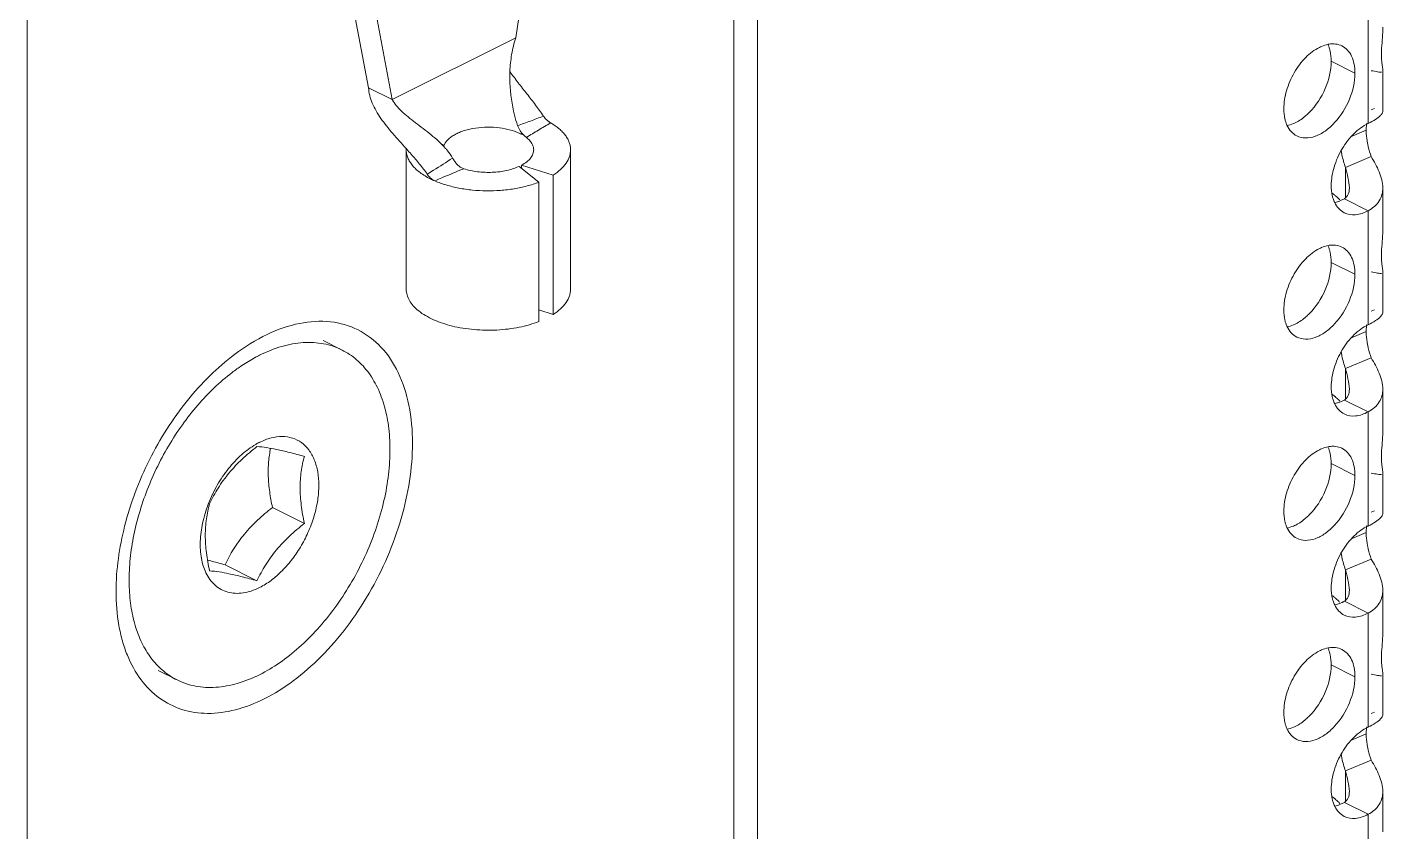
# Model space of a CAD drawing. Header units: millimetres. Extents: x 0 to 2524, y 0 to 1785.
# Drawn here: x 1681.18 to 1713.52, y 777.6 to 796.8 of the extents above; entities that cross this region are included whole.
import ezdxf

# ---------------------------------------------------------------- set-up
doc = ezdxf.new("R2010")
doc.units = ezdxf.units.MM
doc.header["$LTSCALE"] = 0.1
doc.layers.get('0').update_dxf_attribs({"lineweight": 13})

msp = doc.modelspace()

# ---------------------------------------------------------------- linework, layer by layer
for p, q in [((1698.041, 805.537), (1698.041, 675.741)), ((1698.606, 805.254), (1698.606, 675.458)), ((1681.183, 660.272), (1681.183, 800.359)), ((1688.587, 799.259), (1689.328, 795.356)), ((1689.152, 798.976), (1689.894, 795.073)), ((1713.169, 797.221), (1713.169, 794.498)), ((1692.837, 796.545), (1692.915, 797.032)), ((1689.894, 795.073), (1692.837, 796.545)), ((1712.855, 795.703), (1712.289, 795.986)), ((1713.521, 794.804), (1713.521, 795.768)), ((1689.328, 795.356), (1689.894, 795.073)), ((1713.322, 794.857), (1713.244, 794.825)), ((1712.786, 794.199), (1713.124, 794.34)), ((1690.225, 793.902), (1690.226, 793.875)), ((1690.225, 793.902), (1690.239, 793.887)), ((1690.226, 793.875), (1690.226, 790.549)), ((1694.146, 793.875), (1694.146, 790.549)), ((1712.628, 793.455), (1713.244, 793.71)), ((1693.392, 793.102), (1692.921, 793.479)), ((1692.977, 793.507), (1693.731, 793.272)), ((1692.977, 793.507), (1692.977, 793.434)), ((1693.731, 793.272), (1693.731, 789.946)), ((1712.628, 793.455), (1712.628, 792.734)), ((1693.392, 793.102), (1693.392, 789.777)), ((1713.521, 792.001), (1713.521, 792.964)), ((1712.604, 792.704), (1713.169, 792.421)), ((1713.169, 792.421), (1713.169, 789.698)), ((1712.855, 790.903), (1712.289, 791.186)), ((1713.521, 790.004), (1713.521, 790.968)), ((1693.392, 790.052), (1693.731, 789.946)), ((1713.322, 790.057), (1713.244, 790.025)), ((1712.786, 789.399), (1713.124, 789.54)), ((1688.695, 789.097), (1688.242, 789.324)), ((1712.628, 788.655), (1713.244, 788.91)), ((1712.628, 788.655), (1712.628, 787.934)), ((1713.521, 787.201), (1713.521, 788.164)), ((1712.604, 787.904), (1713.169, 787.621)), ((1713.169, 787.621), (1713.169, 784.898)), ((1712.855, 786.103), (1712.289, 786.386)), ((1713.521, 785.204), (1713.521, 786.168)), ((1687.796, 784.959), (1687.035, 785.339)), ((1713.322, 785.257), (1713.244, 785.225)), ((1712.786, 784.599), (1713.124, 784.74)), ((1686.665, 783.593), (1685.904, 783.974)), ((1712.628, 783.855), (1713.244, 784.11)), ((1712.628, 783.855), (1712.628, 783.134)), ((1713.521, 782.401), (1713.521, 783.364)), ((1712.604, 783.104), (1713.169, 782.821)), ((1713.169, 782.821), (1713.169, 780.098)), ((1684.759, 781.226), (1684.307, 781.453)), ((1712.855, 781.303), (1712.289, 781.586)), ((1713.521, 780.404), (1713.521, 781.368)), ((1713.322, 780.457), (1713.244, 780.425)), ((1712.786, 779.799), (1713.124, 779.94)), ((1712.628, 779.055), (1713.244, 779.31)), ((1712.628, 779.055), (1712.628, 778.334)), ((1713.521, 777.601), (1713.521, 778.564)), ((1712.604, 778.304), (1713.169, 778.021)), ((1713.169, 778.021), (1713.169, 775.298))]:
    msp.add_line(p, q)
msp.add_lwpolyline([(1691.163, 793.908), (1691.126, 793.953), (1691.1, 793.993), (1691.092, 794.006)])
for centre, radius, start, end in [((1711.545, 796.074), 0.734, 18.2197, 24.1204), ((1696.17, 795.609), 3.474, 177.8437, 182.2612), ((1711.902, 794.765), 0.734, 198.2197, 204.1204), ((1691.415, 793.865), 0.311, 158.3083, 162.394), ((1691.425, 793.861), 0.322, 157.5273, 158.3261), ((1675.477, 780.642), 19.833, 41.4463, 41.899), ((1691.699, 793.734), 0.328, 246.1947, 251.9957), ((1691.03, 793.417), 0.31, 241.4386, 246.6983), ((1711.673, 791.935), 1.106, 50.367, 54.3428), ((1712.169, 793.492), 0.899, 290.9566, 296.3225), ((1712.134, 793.564), 0.98, 296.2789, 298.6255), ((1711.545, 791.274), 0.734, 18.2197, 24.1204), ((1711.902, 789.965), 0.734, 198.2197, 204.1204), ((1688.788, 785.009), 4.47, 123.7583, 127.4033), ((1711.673, 787.135), 1.106, 50.367, 54.3428), ((1712.169, 788.692), 0.899, 290.9566, 296.3225), ((1712.134, 788.764), 0.98, 296.2789, 298.6255), ((1687.489, 785.373), 1.702, 116.6099, 120.0733), ((1711.545, 786.474), 0.734, 18.2197, 24.1204), ((1688.476, 784.281), 3.183, 158.6971, 159.1186), ((1711.902, 785.165), 0.734, 198.2197, 204.1204), ((1711.673, 782.335), 1.106, 50.367, 54.3428), ((1712.169, 783.892), 0.899, 290.9566, 296.3225), ((1712.134, 783.964), 0.98, 296.2789, 298.6255), ((1711.545, 781.674), 0.734, 18.2197, 24.1204), ((1711.902, 780.365), 0.734, 198.2197, 204.1204), ((1711.673, 777.535), 1.106, 50.367, 54.3428), ((1712.169, 779.092), 0.899, 290.9566, 296.3225), ((1712.134, 779.164), 0.98, 296.2789, 298.6255)]:
    msp.add_arc(centre, radius, start, end)
for points, knots in [([(1692.698, 795.74), (1692.704, 795.877), (1692.731, 796.149), (1692.795, 796.416), (1692.837, 796.545)], [0, 0, 0, 0, 0.502553, 1, 1, 1, 1]), ([(1713.486, 796.14), (1713.486, 796.192), (1713.495, 796.413), (1713.521, 796.633), (1713.521, 796.801)], [0, 0, 0, 0, 0.237193, 1, 1, 1, 1]), ([(1711.158, 794.854), (1711.158, 794.999), (1711.208, 795.3), (1711.389, 795.719), (1711.655, 796.077), (1711.886, 796.257), (1712.006, 796.318)], [0, 0, 0, 0, 0.246793, 0.511785, 0.770324, 1, 1, 1, 1]), ([(1712.006, 796.318), (1712.024, 796.326), (1712.09, 796.357), (1712.161, 796.38), (1712.214, 796.39)], [0, 0, 0, 0, 0.262139, 1, 1, 1, 1]), ([(1712.242, 796.304), (1712.25, 796.28), (1712.279, 796.176), (1712.289, 796.068), (1712.289, 795.986)], [0, 0, 0, 0, 0.236044, 1, 1, 1, 1]), ([(1712.331, 796.401), (1712.35, 796.401), (1712.423, 796.396), (1712.495, 796.376), (1712.543, 796.352)], [0, 0, 0, 0, 0.258002, 1, 1, 1, 1]), ([(1712.543, 796.352), (1712.592, 796.327), (1712.685, 796.257), (1712.784, 796.105), (1712.843, 795.914), (1712.855, 795.776), (1712.855, 795.703)], [0, 0, 0, 0, 0.217068, 0.45034, 0.710765, 1, 1, 1, 1]), ([(1712.289, 795.986), (1712.289, 795.764), (1712.178, 795.313), (1711.927, 794.926), (1711.765, 794.764)], [0, 0, 0, 0, 0.491316, 1, 1, 1, 1]), ([(1713.497, 795.941), (1713.495, 795.956), (1713.488, 796.022), (1713.486, 796.088), (1713.486, 796.14)], [0, 0, 0, 0, 0.219661, 1, 1, 1, 1]), ([(1713.521, 795.768), (1713.521, 795.79), (1713.51, 795.848), (1713.501, 795.905), (1713.497, 795.941)], [0, 0, 0, 0, 0.382509, 1, 1, 1, 1]), ([(1692.699, 795.739), (1692.763, 795.649), (1692.897, 795.47), (1693.104, 795.208), (1693.31, 794.946), (1693.439, 794.768), (1693.5, 794.678)], [0, 0, 0, 0, 0.249828, 0.503614, 0.755565, 1, 1, 1, 1]), ([(1712.855, 795.703), (1712.855, 795.491), (1712.752, 795.059), (1712.466, 794.596), (1712.159, 794.318), (1711.92, 794.188), (1711.682, 794.14), (1711.532, 794.174), (1711.47, 794.205)], [0, 0, 0, 0, 0.274468, 0.560721, 0.691896, 0.808258, 0.909282, 1, 1, 1, 1]), ([(1713.244, 795.761), (1713.294, 795.752), (1713.362, 795.738), (1713.443, 795.725), (1713.474, 795.723), (1713.486, 795.724)], [0, 0, 0, 0, 0.627779, 0.846242, 1, 1, 1, 1]), ([(1689.328, 795.356), (1689.331, 795.293), (1689.349, 795.166), (1689.413, 794.981), (1689.505, 794.798), (1689.622, 794.618), (1689.757, 794.438), (1689.958, 794.198), (1690.118, 794.021), (1690.225, 793.902)], [0, 0, 0, 0, 0.108059, 0.219559, 0.336695, 0.46013, 0.589459, 0.723589, 1, 1, 1, 1]), ([(1692.881, 794.451), (1692.855, 794.534), (1692.76, 794.867), (1692.709, 795.212), (1692.699, 795.472)], [0, 0, 0, 0, 0.249318, 1, 1, 1, 1]), ([(1689.894, 795.073), (1689.918, 795.023), (1689.985, 794.923), (1690.115, 794.787), (1690.272, 794.653), (1690.447, 794.518), (1690.632, 794.379), (1690.819, 794.234), (1691, 794.079), (1691.111, 793.967), (1691.163, 793.908)], [0, 0, 0, 0, 0.097372, 0.205836, 0.325296, 0.453743, 0.588337, 0.726021, 0.863966, 1, 1, 1, 1]), ([(1692.881, 794.451), (1692.984, 794.485), (1693.191, 794.559), (1693.396, 794.637), (1693.5, 794.678)], [0, 0, 0, 0, 0.493078, 1, 1, 1, 1]), ([(1693.5, 794.678), (1693.517, 794.653), (1693.554, 794.607), (1693.597, 794.567), (1693.619, 794.55)], [0, 0, 0, 0, 0.51782, 1, 1, 1, 1]), ([(1693.619, 794.55), (1693.623, 794.547), (1693.64, 794.534), (1693.658, 794.522), (1693.671, 794.514)], [0, 0, 0, 0, 0.261242, 1, 1, 1, 1]), ([(1711.205, 794.536), (1711.197, 794.56), (1711.168, 794.664), (1711.158, 794.772), (1711.158, 794.854)], [0, 0, 0, 0, 0.236044, 1, 1, 1, 1]), ([(1711.765, 794.764), (1711.74, 794.738), (1711.642, 794.646), (1711.53, 794.566), (1711.441, 794.522)], [0, 0, 0, 0, 0.26501, 1, 1, 1, 1]), ([(1713.169, 794.498), (1713.231, 794.528), (1713.336, 794.585), (1713.431, 794.658), (1713.465, 794.696)], [0, 0, 0, 0, 0.574483, 1, 1, 1, 1]), ([(1713.465, 794.696), (1713.474, 794.705), (1713.5, 794.736), (1713.521, 794.776), (1713.521, 794.804)], [0, 0, 0, 0, 0.31711, 1, 1, 1, 1]), ([(1691.128, 793.984), (1691.138, 794.009), (1691.166, 794.058), (1691.225, 794.125), (1691.3, 794.187), (1691.392, 794.243), (1691.497, 794.293), (1691.658, 794.35), (1691.881, 794.399), (1692.163, 794.421), (1692.446, 794.405), (1692.673, 794.361), (1692.838, 794.307), (1692.914, 794.274), (1692.949, 794.257)], [0, 0, 0, 0, 0.040396, 0.084791, 0.133889, 0.187875, 0.246648, 0.309792, 0.446395, 0.591334, 0.736904, 0.875334, 0.939751, 1, 1, 1, 1]), ([(1693.027, 794.226), (1692.996, 794.257), (1692.938, 794.326), (1692.896, 794.407), (1692.881, 794.451)], [0, 0, 0, 0, 0.482169, 1, 1, 1, 1]), ([(1692.949, 794.257), (1692.956, 794.254), (1692.982, 794.244), (1693.008, 794.234), (1693.027, 794.226)], [0, 0, 0, 0, 0.26027, 1, 1, 1, 1]), ([(1693.092, 794.169), (1693.086, 794.173), (1693.064, 794.191), (1693.042, 794.211), (1693.027, 794.226)], [0, 0, 0, 0, 0.229323, 1, 1, 1, 1]), ([(1693.092, 794.169), (1693.186, 794.228), (1693.378, 794.345), (1693.573, 794.458), (1693.671, 794.514)], [0, 0, 0, 0, 0.496398, 1, 1, 1, 1]), ([(1693.671, 794.514), (1693.742, 794.473), (1693.842, 794.405), (1693.955, 794.299), (1694.024, 794.219), (1694.078, 794.136), (1694.117, 794.05), (1694.141, 793.963), (1694.146, 793.904), (1694.146, 793.875)], [0, 0, 0, 0, 0.296777, 0.431525, 0.557611, 0.675942, 0.787849, 0.895136, 1, 1, 1, 1]), ([(1711.47, 794.205), (1711.419, 794.231), (1711.322, 794.306), (1711.258, 794.409), (1711.232, 794.465)], [0, 0, 0, 0, 0.48052, 1, 1, 1, 1]), ([(1711.441, 794.522), (1711.423, 794.513), (1711.357, 794.483), (1711.286, 794.46), (1711.233, 794.45)], [0, 0, 0, 0, 0.262139, 1, 1, 1, 1]), ([(1712.289, 793.02), (1712.289, 793.168), (1712.342, 793.477), (1712.531, 793.904), (1712.807, 794.264), (1713.045, 794.442), (1713.169, 794.498)], [0, 0, 0, 0, 0.248099, 0.514242, 0.772559, 1, 1, 1, 1]), ([(1713.135, 794.508), (1713.133, 794.494), (1713.126, 794.438), (1713.124, 794.382), (1713.124, 794.34)], [0, 0, 0, 0, 0.242513, 1, 1, 1, 1]), ([(1713.124, 794.34), (1713.124, 794.315), (1713.127, 794.21), (1713.14, 794.106), (1713.155, 794.028)], [0, 0, 0, 0, 0.239961, 1, 1, 1, 1]), ([(1691.163, 793.908), (1691.179, 793.889), (1691.241, 793.816), (1691.296, 793.738), (1691.333, 793.677)], [0, 0, 0, 0, 0.252546, 1, 1, 1, 1]), ([(1693.266, 793.875), (1693.266, 793.901), (1693.258, 793.955), (1693.223, 794.032), (1693.166, 794.105), (1693.118, 794.148), (1693.092, 794.169)], [0, 0, 0, 0, 0.221502, 0.45593, 0.713484, 1, 1, 1, 1]), ([(1713.155, 794.028), (1713.16, 794.001), (1713.183, 793.894), (1713.215, 793.788), (1713.244, 793.71)], [0, 0, 0, 0, 0.246091, 1, 1, 1, 1]), ([(1690.226, 793.875), (1690.226, 793.843), (1690.232, 793.777), (1690.261, 793.681), (1690.309, 793.587), (1690.375, 793.496), (1690.458, 793.409), (1690.595, 793.295), (1690.715, 793.224), (1690.8, 793.182)], [0, 0, 0, 0, 0.102106, 0.2071, 0.317471, 0.435223, 0.561843, 0.698102, 1, 1, 1, 1]), ([(1690.343, 793.77), (1690.412, 793.692), (1690.545, 793.537), (1690.67, 793.375), (1690.727, 793.292)], [0, 0, 0, 0, 0.508871, 1, 1, 1, 1]), ([(1690.727, 793.292), (1690.777, 793.323), (1690.981, 793.448), (1691.183, 793.577), (1691.333, 793.677)], [0, 0, 0, 0, 0.245894, 1, 1, 1, 1]), ([(1691.333, 793.677), (1691.348, 793.651), (1691.379, 793.601), (1691.432, 793.532), (1691.484, 793.482), (1691.53, 793.452), (1691.554, 793.439), (1691.567, 793.434)], [0, 0, 0, 0, 0.259941, 0.516357, 0.76304, 0.882608, 1, 1, 1, 1]), ([(1692.977, 793.507), (1693.02, 793.53), (1693.098, 793.58), (1693.192, 793.67), (1693.243, 793.754), (1693.263, 793.824), (1693.266, 793.858), (1693.266, 793.875)], [0, 0, 0, 0, 0.299776, 0.561458, 0.790206, 0.896426, 1, 1, 1, 1]), ([(1694.146, 793.875), (1694.146, 793.848), (1694.141, 793.793), (1694.113, 793.682), (1694.042, 793.545), (1693.907, 793.397), (1693.794, 793.312), (1693.731, 793.272)], [0, 0, 0, 0, 0.106793, 0.215738, 0.447105, 0.706556, 1, 1, 1, 1]), ([(1712.526, 793.853), (1712.531, 793.82), (1712.555, 793.685), (1712.593, 793.552), (1712.628, 793.455)], [0, 0, 0, 0, 0.244005, 1, 1, 1, 1]), ([(1713.244, 793.71), (1713.311, 793.592), (1713.443, 793.361), (1713.521, 793.095), (1713.521, 792.964)], [0, 0, 0, 0, 0.50981, 1, 1, 1, 1]), ([(1690.882, 793.144), (1690.851, 793.161), (1690.794, 793.205), (1690.748, 793.261), (1690.727, 793.292)], [0, 0, 0, 0, 0.479996, 1, 1, 1, 1]), ([(1690.907, 793.132), (1690.964, 793.157), (1691.193, 793.256), (1691.423, 793.352), (1691.597, 793.422)], [0, 0, 0, 0, 0.247926, 1, 1, 1, 1]), ([(1691.597, 793.422), (1691.649, 793.405), (1691.757, 793.376), (1691.925, 793.348), (1692.101, 793.334), (1692.278, 793.334), (1692.453, 793.349), (1692.621, 793.378), (1692.777, 793.42), (1692.875, 793.458), (1692.921, 793.479)], [0, 0, 0, 0, 0.120548, 0.247501, 0.378377, 0.510559, 0.641333, 0.768055, 0.888315, 1, 1, 1, 1]), ([(1712.628, 793.455), (1712.648, 793.373), (1712.691, 793.213), (1712.721, 793.047), (1712.721, 792.964)], [0, 0, 0, 0, 0.502064, 1, 1, 1, 1]), ([(1690.8, 793.182), (1690.806, 793.178), (1690.82, 793.172), (1690.84, 793.163), (1690.861, 793.153), (1690.874, 793.146), (1690.882, 793.144)], [0, 0, 0, 0, 0.24843, 0.494637, 0.749179, 1, 1, 1, 1]), ([(1693.392, 793.102), (1693.3, 793.066), (1693.105, 793.004), (1692.797, 792.939), (1692.472, 792.9), (1692.139, 792.89), (1691.807, 792.908), (1691.486, 792.954), (1691.185, 793.027), (1690.996, 793.094), (1690.907, 793.132)], [0, 0, 0, 0, 0.1167, 0.241138, 0.370848, 0.503051, 0.634846, 0.763351, 0.885853, 1, 1, 1, 1]), ([(1712.333, 792.712), (1712.326, 792.735), (1712.299, 792.836), (1712.289, 792.94), (1712.289, 793.02)], [0, 0, 0, 0, 0.236269, 1, 1, 1, 1]), ([(1712.721, 792.964), (1712.721, 792.913), (1712.71, 792.812), (1712.644, 792.728), (1712.604, 792.704)], [0, 0, 0, 0, 0.524271, 1, 1, 1, 1]), ([(1713.521, 792.964), (1713.521, 792.911), (1713.507, 792.803), (1713.416, 792.593), (1713.274, 792.476), (1713.169, 792.421)], [0, 0, 0, 0, 0.237388, 0.476044, 1, 1, 1, 1]), ([(1712.601, 792.371), (1712.552, 792.395), (1712.459, 792.466), (1712.396, 792.563), (1712.371, 792.617)], [0, 0, 0, 0, 0.482086, 1, 1, 1, 1]), ([(1712.495, 792.678), (1712.486, 792.688), (1712.449, 792.726), (1712.409, 792.762), (1712.379, 792.787)], [0, 0, 0, 0, 0.256816, 1, 1, 1, 1]), ([(1713.169, 792.421), (1713.077, 792.371), (1712.887, 792.3), (1712.682, 792.33), (1712.601, 792.371)], [0, 0, 0, 0, 0.53926, 1, 1, 1, 1]), ([(1713.486, 791.34), (1713.486, 791.392), (1713.495, 791.613), (1713.521, 791.833), (1713.521, 792.001)], [0, 0, 0, 0, 0.237193, 1, 1, 1, 1]), ([(1711.158, 790.054), (1711.158, 790.199), (1711.208, 790.5), (1711.389, 790.919), (1711.655, 791.277), (1711.886, 791.457), (1712.006, 791.518)], [0, 0, 0, 0, 0.246793, 0.511785, 0.770324, 1, 1, 1, 1]), ([(1712.006, 791.518), (1712.024, 791.526), (1712.09, 791.557), (1712.161, 791.58), (1712.214, 791.59)], [0, 0, 0, 0, 0.262139, 1, 1, 1, 1]), ([(1712.242, 791.504), (1712.25, 791.48), (1712.279, 791.376), (1712.289, 791.268), (1712.289, 791.186)], [0, 0, 0, 0, 0.236044, 1, 1, 1, 1]), ([(1712.331, 791.601), (1712.35, 791.601), (1712.423, 791.596), (1712.495, 791.576), (1712.543, 791.552)], [0, 0, 0, 0, 0.258002, 1, 1, 1, 1]), ([(1712.543, 791.552), (1712.592, 791.527), (1712.685, 791.457), (1712.784, 791.305), (1712.843, 791.114), (1712.855, 790.976), (1712.855, 790.903)], [0, 0, 0, 0, 0.217068, 0.45034, 0.710765, 1, 1, 1, 1]), ([(1713.497, 791.141), (1713.495, 791.156), (1713.488, 791.222), (1713.486, 791.288), (1713.486, 791.34)], [0, 0, 0, 0, 0.219661, 1, 1, 1, 1]), ([(1712.289, 791.186), (1712.289, 790.964), (1712.178, 790.513), (1711.927, 790.126), (1711.765, 789.964)], [0, 0, 0, 0, 0.491316, 1, 1, 1, 1]), ([(1713.521, 790.968), (1713.521, 790.99), (1713.51, 791.048), (1713.501, 791.105), (1713.497, 791.141)], [0, 0, 0, 0, 0.382509, 1, 1, 1, 1]), ([(1712.855, 790.903), (1712.855, 790.691), (1712.752, 790.259), (1712.466, 789.796), (1712.159, 789.518), (1711.92, 789.388), (1711.682, 789.34), (1711.532, 789.374), (1711.47, 789.405)], [0, 0, 0, 0, 0.274468, 0.560721, 0.691896, 0.808258, 0.909282, 1, 1, 1, 1]), ([(1713.244, 790.961), (1713.294, 790.952), (1713.362, 790.938), (1713.443, 790.925), (1713.474, 790.923), (1713.486, 790.924)], [0, 0, 0, 0, 0.627779, 0.846242, 1, 1, 1, 1]), ([(1693.392, 789.777), (1693.317, 789.748), (1693.161, 789.696), (1692.916, 789.636), (1692.657, 789.595), (1692.299, 789.563), (1691.936, 789.57), (1691.582, 789.614), (1691.329, 789.664), (1691.093, 789.732), (1690.878, 789.815), (1690.687, 789.913), (1690.526, 790.022), (1690.395, 790.143), (1690.299, 790.272), (1690.239, 790.409), (1690.226, 790.503), (1690.226, 790.549)], [0, 0, 0, 0, 0.066423, 0.136672, 0.209815, 0.284865, 0.43624, 0.510458, 0.582254, 0.650669, 0.71488, 0.774251, 0.828407, 0.877321, 0.921432, 0.96177, 1, 1, 1, 1]), ([(1694.146, 790.549), (1694.146, 790.522), (1694.141, 790.467), (1694.113, 790.357), (1694.042, 790.22), (1693.907, 790.071), (1693.794, 789.986), (1693.731, 789.946)], [0, 0, 0, 0, 0.106793, 0.215741, 0.447099, 0.70657, 1, 1, 1, 1]), ([(1711.205, 789.736), (1711.197, 789.76), (1711.168, 789.864), (1711.158, 789.972), (1711.158, 790.054)], [0, 0, 0, 0, 0.236044, 1, 1, 1, 1]), ([(1690.376, 786.873), (1690.376, 787.177), (1690.326, 787.756), (1690.079, 788.548), (1689.665, 789.182), (1689.096, 789.616), (1688.407, 789.812), (1687.651, 789.762), (1686.869, 789.485), (1686.376, 789.177), (1686.133, 788.994)], [0, 0, 0, 0, 0.144821, 0.274812, 0.391414, 0.499998, 0.608577, 0.72521, 0.855132, 1, 1, 1, 1]), ([(1711.441, 789.722), (1711.423, 789.713), (1711.357, 789.683), (1711.286, 789.66), (1711.233, 789.65)], [0, 0, 0, 0, 0.262139, 1, 1, 1, 1]), ([(1711.765, 789.964), (1711.74, 789.938), (1711.642, 789.846), (1711.53, 789.766), (1711.441, 789.722)], [0, 0, 0, 0, 0.26501, 1, 1, 1, 1]), ([(1712.289, 788.22), (1712.289, 788.368), (1712.342, 788.677), (1712.531, 789.104), (1712.807, 789.464), (1713.045, 789.642), (1713.169, 789.698)], [0, 0, 0, 0, 0.248099, 0.514242, 0.772559, 1, 1, 1, 1]), ([(1713.135, 789.708), (1713.133, 789.694), (1713.126, 789.638), (1713.124, 789.582), (1713.124, 789.54)], [0, 0, 0, 0, 0.242513, 1, 1, 1, 1]), ([(1713.169, 789.698), (1713.231, 789.728), (1713.336, 789.785), (1713.431, 789.858), (1713.465, 789.896)], [0, 0, 0, 0, 0.574483, 1, 1, 1, 1]), ([(1713.465, 789.896), (1713.474, 789.905), (1713.5, 789.936), (1713.521, 789.976), (1713.521, 790.004)], [0, 0, 0, 0, 0.31711, 1, 1, 1, 1]), ([(1711.47, 789.405), (1711.419, 789.431), (1711.322, 789.506), (1711.258, 789.609), (1711.232, 789.665)], [0, 0, 0, 0, 0.48052, 1, 1, 1, 1]), ([(1713.124, 789.54), (1713.124, 789.515), (1713.127, 789.41), (1713.14, 789.306), (1713.155, 789.228)], [0, 0, 0, 0, 0.239961, 1, 1, 1, 1]), ([(1686.727, 788.972), (1686.897, 789.057), (1687.237, 789.195), (1687.757, 789.293), (1688.175, 789.271), (1688.482, 789.191), (1688.626, 789.132), (1688.695, 789.097)], [0, 0, 0, 0, 0.279066, 0.535041, 0.772469, 0.886915, 1, 1, 1, 1]), ([(1688.695, 789.097), (1688.819, 789.035), (1689.056, 788.876), (1689.35, 788.551), (1689.58, 788.146), (1689.741, 787.674), (1689.831, 787.145), (1689.848, 786.57), (1689.793, 785.963), (1689.666, 785.338), (1689.472, 784.71), (1689.214, 784.091), (1688.898, 783.498), (1688.532, 782.943), (1688.124, 782.439), (1687.683, 781.999), (1687.22, 781.631), (1686.892, 781.434), (1686.727, 781.351)], [0, 0, 0, 0, 0.04489, 0.091461, 0.14108, 0.194626, 0.252474, 0.314561, 0.380476, 0.449545, 0.520906, 0.593569, 0.666478, 0.738564, 0.808803, 0.876258, 0.94018, 1, 1, 1, 1]), ([(1712.526, 789.053), (1712.531, 789.02), (1712.555, 788.885), (1712.593, 788.752), (1712.628, 788.655)], [0, 0, 0, 0, 0.244005, 1, 1, 1, 1]), ([(1713.155, 789.228), (1713.16, 789.201), (1713.183, 789.094), (1713.215, 788.988), (1713.244, 788.91)], [0, 0, 0, 0, 0.246091, 1, 1, 1, 1]), ([(1686.133, 788.994), (1685.714, 788.68), (1684.939, 787.902), (1684.05, 786.5), (1683.462, 784.949), (1683.305, 783.861), (1683.305, 783.338)], [0, 0, 0, 0, 0.240928, 0.500006, 0.759048, 1, 1, 1, 1]), ([(1686.727, 788.972), (1686.691, 788.955), (1686.546, 788.879), (1686.406, 788.794), (1686.304, 788.725)], [0, 0, 0, 0, 0.243864, 1, 1, 1, 1]), ([(1713.244, 788.91), (1713.311, 788.792), (1713.443, 788.561), (1713.521, 788.295), (1713.521, 788.164)], [0, 0, 0, 0, 0.50981, 1, 1, 1, 1]), ([(1686.073, 788.56), (1685.774, 788.332), (1685.357, 787.929), (1684.877, 787.316), (1684.434, 786.634), (1684.079, 785.894), (1683.827, 785.125), (1683.694, 784.551), (1683.621, 783.989), (1683.608, 783.45), (1683.656, 782.943), (1683.764, 782.478), (1683.93, 782.065), (1684.153, 781.711), (1684.429, 781.425), (1684.646, 781.283), (1684.759, 781.226)], [0, 0, 0, 0, 0.132907, 0.20334, 0.275349, 0.42049, 0.491982, 0.56158, 0.62853, 0.692207, 0.752165, 0.808189, 0.860358, 0.909106, 0.955258, 1, 1, 1, 1]), ([(1712.628, 788.655), (1712.648, 788.573), (1712.691, 788.413), (1712.721, 788.247), (1712.721, 788.164)], [0, 0, 0, 0, 0.502064, 1, 1, 1, 1]), ([(1712.333, 787.912), (1712.326, 787.935), (1712.299, 788.036), (1712.289, 788.14), (1712.289, 788.22)], [0, 0, 0, 0, 0.236269, 1, 1, 1, 1]), ([(1712.721, 788.164), (1712.721, 788.113), (1712.71, 788.012), (1712.644, 787.928), (1712.604, 787.904)], [0, 0, 0, 0, 0.524271, 1, 1, 1, 1]), ([(1713.521, 788.164), (1713.521, 788.111), (1713.507, 788.003), (1713.416, 787.793), (1713.274, 787.676), (1713.169, 787.621)], [0, 0, 0, 0, 0.237388, 0.476044, 1, 1, 1, 1]), ([(1712.601, 787.571), (1712.552, 787.595), (1712.459, 787.666), (1712.396, 787.763), (1712.371, 787.817)], [0, 0, 0, 0, 0.482086, 1, 1, 1, 1]), ([(1712.495, 787.878), (1712.486, 787.888), (1712.449, 787.926), (1712.409, 787.962), (1712.379, 787.987)], [0, 0, 0, 0, 0.256816, 1, 1, 1, 1]), ([(1713.169, 787.621), (1713.077, 787.571), (1712.887, 787.5), (1712.682, 787.53), (1712.601, 787.571)], [0, 0, 0, 0, 0.53926, 1, 1, 1, 1]), ([(1713.486, 786.54), (1713.486, 786.592), (1713.495, 786.813), (1713.521, 787.033), (1713.521, 787.201)], [0, 0, 0, 0, 0.237193, 1, 1, 1, 1]), ([(1683.305, 783.338), (1683.305, 783.067), (1683.335, 782.667), (1683.449, 782.161), (1683.6, 781.715), (1683.865, 781.225), (1684.315, 780.771), (1684.872, 780.489), (1685.504, 780.397), (1686.18, 780.493), (1686.874, 780.765), (1687.562, 781.199), (1688.462, 781.993), (1689.413, 783.271), (1690.167, 785.014), (1690.376, 786.269), (1690.376, 786.873)], [0, 0, 0, 0, 0.063452, 0.093104, 0.121289, 0.173578, 0.221912, 0.268749, 0.317009, 0.369188, 0.426752, 0.490093, 0.558742, 0.706839, 0.858617, 1, 1, 1, 1]), ([(1685.511, 785.437), (1685.569, 785.588), (1685.708, 785.878), (1685.974, 786.271), (1686.281, 786.601), (1686.516, 786.776), (1686.636, 786.845)], [0, 0, 0, 0, 0.264274, 0.524832, 0.772497, 1, 1, 1, 1]), ([(1685.533, 785.427), (1685.596, 785.556), (1685.734, 785.811), (1685.993, 786.171), (1686.307, 786.5), (1686.543, 786.698), (1686.665, 786.793)], [0, 0, 0, 0, 0.238828, 0.485903, 0.740658, 1, 1, 1, 1]), ([(1686.665, 786.793), (1686.821, 786.784), (1687.082, 786.741), (1687.457, 786.652), (1687.679, 786.592), (1687.796, 786.559)], [0, 0, 0, 0, 0.405706, 0.683587, 1, 1, 1, 1]), ([(1686.727, 786.894), (1686.815, 786.938), (1686.991, 787.007), (1687.261, 787.045), (1687.514, 787.008), (1687.737, 786.896), (1687.917, 786.714), (1688.047, 786.473), (1688.125, 786.185), (1688.15, 785.86), (1688.121, 785.509), (1688.04, 785.146), (1687.909, 784.783), (1687.734, 784.435), (1687.522, 784.113), (1687.279, 783.832), (1687.016, 783.599), (1686.824, 783.478), (1686.727, 783.43)], [0, 0, 0, 0, 0.057513, 0.109649, 0.157869, 0.204666, 0.252959, 0.305217, 0.362878, 0.426312, 0.495025, 0.567905, 0.643431, 0.719848, 0.795328, 0.868118, 0.936712, 1, 1, 1, 1]), ([(1712.006, 786.718), (1712.024, 786.726), (1712.09, 786.757), (1712.161, 786.78), (1712.214, 786.79)], [0, 0, 0, 0, 0.262139, 1, 1, 1, 1]), ([(1712.331, 786.801), (1712.35, 786.801), (1712.423, 786.796), (1712.495, 786.776), (1712.543, 786.752)], [0, 0, 0, 0, 0.258002, 1, 1, 1, 1]), ([(1686.991, 786.753), (1686.969, 786.646), (1686.936, 786.423), (1686.929, 786.075), (1686.964, 785.71), (1687.009, 785.464), (1687.035, 785.339)], [0, 0, 0, 0, 0.229743, 0.474013, 0.732073, 1, 1, 1, 1]), ([(1687.796, 786.559), (1687.765, 786.441), (1687.712, 786.193), (1687.685, 785.8), (1687.716, 785.384), (1687.766, 785.102), (1687.796, 784.959)], [0, 0, 0, 0, 0.226709, 0.469137, 0.72839, 1, 1, 1, 1]), ([(1711.158, 785.254), (1711.158, 785.399), (1711.208, 785.7), (1711.389, 786.119), (1711.655, 786.477), (1711.886, 786.657), (1712.006, 786.718)], [0, 0, 0, 0, 0.246793, 0.511785, 0.770324, 1, 1, 1, 1]), ([(1712.242, 786.704), (1712.25, 786.68), (1712.279, 786.576), (1712.289, 786.468), (1712.289, 786.386)], [0, 0, 0, 0, 0.236044, 1, 1, 1, 1]), ([(1712.543, 786.752), (1712.592, 786.727), (1712.685, 786.657), (1712.784, 786.505), (1712.843, 786.314), (1712.855, 786.176), (1712.855, 786.103)], [0, 0, 0, 0, 0.217068, 0.45034, 0.710765, 1, 1, 1, 1]), ([(1713.497, 786.341), (1713.495, 786.356), (1713.488, 786.422), (1713.486, 786.488), (1713.486, 786.54)], [0, 0, 0, 0, 0.219661, 1, 1, 1, 1]), ([(1712.289, 786.386), (1712.289, 786.164), (1712.178, 785.713), (1711.927, 785.326), (1711.765, 785.164)], [0, 0, 0, 0, 0.491316, 1, 1, 1, 1]), ([(1713.244, 786.161), (1713.294, 786.152), (1713.362, 786.138), (1713.443, 786.125), (1713.474, 786.123), (1713.486, 786.124)], [0, 0, 0, 0, 0.627779, 0.846242, 1, 1, 1, 1]), ([(1713.521, 786.168), (1713.521, 786.19), (1713.51, 786.248), (1713.501, 786.305), (1713.497, 786.341)], [0, 0, 0, 0, 0.382509, 1, 1, 1, 1]), ([(1712.855, 786.103), (1712.855, 785.891), (1712.752, 785.459), (1712.466, 784.996), (1712.159, 784.718), (1711.92, 784.588), (1711.682, 784.54), (1711.532, 784.574), (1711.47, 784.605)], [0, 0, 0, 0, 0.274468, 0.560721, 0.691896, 0.808258, 0.909282, 1, 1, 1, 1]), ([(1685.447, 783.785), (1685.396, 783.893), (1685.323, 784.139), (1685.301, 784.542), (1685.359, 784.978), (1685.447, 785.27), (1685.502, 785.416)], [0, 0, 0, 0, 0.214292, 0.45515, 0.719428, 1, 1, 1, 1]), ([(1685.533, 783.827), (1685.503, 783.97), (1685.453, 784.252), (1685.423, 784.669), (1685.45, 785.061), (1685.502, 785.309), (1685.533, 785.427)], [0, 0, 0, 0, 0.27161, 0.530864, 0.773291, 1, 1, 1, 1]), ([(1687.035, 785.339), (1686.913, 785.244), (1686.678, 785.047), (1686.363, 784.717), (1686.104, 784.357), (1685.966, 784.102), (1685.904, 783.974)], [0, 0, 0, 0, 0.25934, 0.514098, 0.761174, 1, 1, 1, 1]), ([(1711.205, 784.936), (1711.197, 784.96), (1711.168, 785.064), (1711.158, 785.172), (1711.158, 785.254)], [0, 0, 0, 0, 0.236044, 1, 1, 1, 1]), ([(1711.765, 785.164), (1711.74, 785.138), (1711.642, 785.046), (1711.53, 784.966), (1711.441, 784.922)], [0, 0, 0, 0, 0.26501, 1, 1, 1, 1]), ([(1713.465, 785.096), (1713.474, 785.105), (1713.5, 785.136), (1713.521, 785.176), (1713.521, 785.204)], [0, 0, 0, 0, 0.31711, 1, 1, 1, 1]), ([(1687.796, 784.959), (1687.674, 784.864), (1687.439, 784.666), (1687.124, 784.337), (1686.865, 783.977), (1686.727, 783.721), (1686.665, 783.593)], [0, 0, 0, 0, 0.259343, 0.514097, 0.761172, 1, 1, 1, 1]), ([(1711.47, 784.605), (1711.419, 784.631), (1711.322, 784.706), (1711.258, 784.809), (1711.232, 784.865)], [0, 0, 0, 0, 0.48052, 1, 1, 1, 1]), ([(1711.441, 784.922), (1711.423, 784.913), (1711.357, 784.883), (1711.286, 784.86), (1711.233, 784.85)], [0, 0, 0, 0, 0.262139, 1, 1, 1, 1]), ([(1712.289, 783.42), (1712.289, 783.568), (1712.342, 783.877), (1712.531, 784.304), (1712.807, 784.664), (1713.045, 784.842), (1713.169, 784.898)], [0, 0, 0, 0, 0.248099, 0.514242, 0.772559, 1, 1, 1, 1]), ([(1713.135, 784.908), (1713.133, 784.894), (1713.126, 784.838), (1713.124, 784.782), (1713.124, 784.74)], [0, 0, 0, 0, 0.242513, 1, 1, 1, 1]), ([(1713.169, 784.898), (1713.231, 784.928), (1713.336, 784.985), (1713.431, 785.058), (1713.465, 785.096)], [0, 0, 0, 0, 0.574483, 1, 1, 1, 1]), ([(1713.124, 784.74), (1713.124, 784.715), (1713.127, 784.61), (1713.14, 784.506), (1713.155, 784.428)], [0, 0, 0, 0, 0.239961, 1, 1, 1, 1]), ([(1712.526, 784.253), (1712.531, 784.22), (1712.555, 784.085), (1712.593, 783.952), (1712.628, 783.855)], [0, 0, 0, 0, 0.244005, 1, 1, 1, 1]), ([(1713.155, 784.428), (1713.16, 784.401), (1713.183, 784.294), (1713.215, 784.188), (1713.244, 784.11)], [0, 0, 0, 0, 0.246091, 1, 1, 1, 1]), ([(1685.904, 783.974), (1685.867, 783.984), (1685.728, 784.022), (1685.588, 784.059), (1685.484, 784.085)], [0, 0, 0, 0, 0.260801, 1, 1, 1, 1]), ([(1713.244, 784.11), (1713.311, 783.992), (1713.443, 783.761), (1713.521, 783.495), (1713.521, 783.364)], [0, 0, 0, 0, 0.50981, 1, 1, 1, 1]), ([(1686.727, 783.43), (1686.663, 783.398), (1686.534, 783.344), (1686.338, 783.296), (1686.148, 783.286), (1685.969, 783.314), (1685.805, 783.38), (1685.66, 783.483), (1685.538, 783.619), (1685.475, 783.727), (1685.447, 783.785)], [0, 0, 0, 0, 0.143544, 0.27724, 0.402179, 0.520759, 0.636199, 0.752235, 0.872513, 1, 1, 1, 1]), ([(1686.665, 783.593), (1686.547, 783.626), (1686.326, 783.686), (1685.951, 783.775), (1685.69, 783.818), (1685.533, 783.827)], [0, 0, 0, 0, 0.316413, 0.594294, 1, 1, 1, 1]), ([(1712.628, 783.855), (1712.648, 783.773), (1712.691, 783.613), (1712.721, 783.447), (1712.721, 783.364)], [0, 0, 0, 0, 0.502064, 1, 1, 1, 1]), ([(1712.333, 783.112), (1712.326, 783.135), (1712.299, 783.236), (1712.289, 783.34), (1712.289, 783.42)], [0, 0, 0, 0, 0.236269, 1, 1, 1, 1]), ([(1712.721, 783.364), (1712.721, 783.313), (1712.71, 783.212), (1712.644, 783.128), (1712.604, 783.104)], [0, 0, 0, 0, 0.524271, 1, 1, 1, 1]), ([(1713.521, 783.364), (1713.521, 783.311), (1713.507, 783.203), (1713.416, 782.993), (1713.274, 782.876), (1713.169, 782.821)], [0, 0, 0, 0, 0.237388, 0.476044, 1, 1, 1, 1]), ([(1712.601, 782.771), (1712.552, 782.795), (1712.459, 782.866), (1712.396, 782.963), (1712.371, 783.017)], [0, 0, 0, 0, 0.482086, 1, 1, 1, 1]), ([(1712.495, 783.078), (1712.486, 783.088), (1712.449, 783.126), (1712.409, 783.162), (1712.379, 783.187)], [0, 0, 0, 0, 0.256816, 1, 1, 1, 1]), ([(1713.169, 782.821), (1713.077, 782.771), (1712.887, 782.7), (1712.682, 782.73), (1712.601, 782.771)], [0, 0, 0, 0, 0.53926, 1, 1, 1, 1]), ([(1713.486, 781.74), (1713.486, 781.792), (1713.495, 782.013), (1713.521, 782.233), (1713.521, 782.401)], [0, 0, 0, 0, 0.237193, 1, 1, 1, 1]), ([(1712.006, 781.918), (1712.024, 781.926), (1712.09, 781.957), (1712.161, 781.98), (1712.214, 781.99)], [0, 0, 0, 0, 0.262139, 1, 1, 1, 1]), ([(1712.331, 782.001), (1712.35, 782.001), (1712.423, 781.996), (1712.495, 781.976), (1712.543, 781.952)], [0, 0, 0, 0, 0.258002, 1, 1, 1, 1]), ([(1712.543, 781.952), (1712.592, 781.927), (1712.685, 781.857), (1712.784, 781.705), (1712.843, 781.514), (1712.855, 781.376), (1712.855, 781.303)], [0, 0, 0, 0, 0.217068, 0.45034, 0.710765, 1, 1, 1, 1]), ([(1711.158, 780.454), (1711.158, 780.599), (1711.208, 780.9), (1711.389, 781.319), (1711.655, 781.677), (1711.886, 781.857), (1712.006, 781.918)], [0, 0, 0, 0, 0.246793, 0.511785, 0.770324, 1, 1, 1, 1]), ([(1712.242, 781.904), (1712.25, 781.88), (1712.279, 781.776), (1712.289, 781.668), (1712.289, 781.586)], [0, 0, 0, 0, 0.236044, 1, 1, 1, 1]), ([(1713.497, 781.541), (1713.495, 781.556), (1713.488, 781.622), (1713.486, 781.688), (1713.486, 781.74)], [0, 0, 0, 0, 0.219661, 1, 1, 1, 1]), ([(1684.759, 781.226), (1684.828, 781.192), (1684.972, 781.132), (1685.279, 781.052), (1685.697, 781.031), (1686.217, 781.129), (1686.557, 781.266), (1686.727, 781.351)], [0, 0, 0, 0, 0.113085, 0.227531, 0.464959, 0.720934, 1, 1, 1, 1]), ([(1712.855, 781.303), (1712.855, 781.091), (1712.752, 780.659), (1712.466, 780.196), (1712.159, 779.918), (1711.92, 779.788), (1711.682, 779.74), (1711.532, 779.774), (1711.47, 779.805)], [0, 0, 0, 0, 0.274468, 0.560721, 0.691896, 0.808258, 0.909282, 1, 1, 1, 1]), ([(1712.289, 781.586), (1712.289, 781.364), (1712.178, 780.913), (1711.927, 780.526), (1711.765, 780.364)], [0, 0, 0, 0, 0.491316, 1, 1, 1, 1]), ([(1713.244, 781.361), (1713.294, 781.352), (1713.362, 781.338), (1713.443, 781.325), (1713.474, 781.323), (1713.486, 781.324)], [0, 0, 0, 0, 0.627779, 0.846242, 1, 1, 1, 1]), ([(1713.521, 781.368), (1713.521, 781.39), (1713.51, 781.448), (1713.501, 781.505), (1713.497, 781.541)], [0, 0, 0, 0, 0.382509, 1, 1, 1, 1]), ([(1711.205, 780.136), (1711.197, 780.16), (1711.168, 780.264), (1711.158, 780.372), (1711.158, 780.454)], [0, 0, 0, 0, 0.236044, 1, 1, 1, 1]), ([(1711.765, 780.364), (1711.74, 780.338), (1711.642, 780.246), (1711.53, 780.166), (1711.441, 780.122)], [0, 0, 0, 0, 0.26501, 1, 1, 1, 1]), ([(1713.465, 780.296), (1713.474, 780.305), (1713.5, 780.336), (1713.521, 780.376), (1713.521, 780.404)], [0, 0, 0, 0, 0.31711, 1, 1, 1, 1]), ([(1711.47, 779.805), (1711.419, 779.831), (1711.322, 779.906), (1711.258, 780.009), (1711.232, 780.065)], [0, 0, 0, 0, 0.48052, 1, 1, 1, 1]), ([(1711.441, 780.122), (1711.423, 780.113), (1711.357, 780.083), (1711.286, 780.06), (1711.233, 780.05)], [0, 0, 0, 0, 0.262139, 1, 1, 1, 1]), ([(1712.289, 778.62), (1712.289, 778.768), (1712.342, 779.077), (1712.531, 779.504), (1712.807, 779.864), (1713.045, 780.042), (1713.169, 780.098)], [0, 0, 0, 0, 0.248099, 0.514242, 0.772559, 1, 1, 1, 1]), ([(1713.135, 780.108), (1713.133, 780.094), (1713.126, 780.038), (1713.124, 779.982), (1713.124, 779.94)], [0, 0, 0, 0, 0.242513, 1, 1, 1, 1]), ([(1713.169, 780.098), (1713.231, 780.128), (1713.336, 780.185), (1713.431, 780.258), (1713.465, 780.296)], [0, 0, 0, 0, 0.574483, 1, 1, 1, 1]), ([(1713.124, 779.94), (1713.124, 779.915), (1713.127, 779.81), (1713.14, 779.706), (1713.155, 779.628)], [0, 0, 0, 0, 0.239961, 1, 1, 1, 1]), ([(1712.526, 779.453), (1712.531, 779.42), (1712.555, 779.285), (1712.593, 779.152), (1712.628, 779.055)], [0, 0, 0, 0, 0.244005, 1, 1, 1, 1]), ([(1713.155, 779.628), (1713.16, 779.601), (1713.183, 779.494), (1713.215, 779.388), (1713.244, 779.31)], [0, 0, 0, 0, 0.246091, 1, 1, 1, 1]), ([(1712.628, 779.055), (1712.648, 778.973), (1712.691, 778.813), (1712.721, 778.647), (1712.721, 778.564)], [0, 0, 0, 0, 0.502064, 1, 1, 1, 1]), ([(1713.244, 779.31), (1713.311, 779.192), (1713.443, 778.961), (1713.521, 778.695), (1713.521, 778.564)], [0, 0, 0, 0, 0.50981, 1, 1, 1, 1]), ([(1712.333, 778.312), (1712.326, 778.335), (1712.299, 778.436), (1712.289, 778.54), (1712.289, 778.62)], [0, 0, 0, 0, 0.236269, 1, 1, 1, 1]), ([(1712.495, 778.278), (1712.486, 778.288), (1712.449, 778.326), (1712.409, 778.362), (1712.379, 778.387)], [0, 0, 0, 0, 0.256816, 1, 1, 1, 1]), ([(1712.721, 778.564), (1712.721, 778.513), (1712.71, 778.412), (1712.644, 778.328), (1712.604, 778.304)], [0, 0, 0, 0, 0.524271, 1, 1, 1, 1]), ([(1713.521, 778.564), (1713.521, 778.511), (1713.507, 778.403), (1713.416, 778.193), (1713.274, 778.076), (1713.169, 778.021)], [0, 0, 0, 0, 0.237388, 0.476044, 1, 1, 1, 1]), ([(1712.601, 777.971), (1712.552, 777.995), (1712.459, 778.066), (1712.396, 778.163), (1712.371, 778.217)], [0, 0, 0, 0, 0.482086, 1, 1, 1, 1]), ([(1713.169, 778.021), (1713.077, 777.971), (1712.887, 777.9), (1712.682, 777.93), (1712.601, 777.971)], [0, 0, 0, 0, 0.53926, 1, 1, 1, 1])]:
    msp.add_open_spline(points, degree=3, knots=knots)
for points in [[(1712.214, 796.39), (1712.253, 796.397), (1712.292, 796.401), (1712.331, 796.401)], [(1712.371, 792.617), (1712.356, 792.647), (1712.344, 792.679), (1712.333, 792.712)], [(1712.491, 792.652), (1712.454, 792.638), (1712.417, 792.627), (1712.378, 792.618)], [(1712.214, 791.59), (1712.253, 791.597), (1712.292, 791.601), (1712.331, 791.601)], [(1712.371, 787.817), (1712.356, 787.847), (1712.344, 787.879), (1712.333, 787.912)], [(1712.491, 787.852), (1712.454, 787.838), (1712.417, 787.827), (1712.378, 787.818)], [(1712.214, 786.79), (1712.253, 786.797), (1712.292, 786.801), (1712.331, 786.801)], [(1712.371, 783.017), (1712.356, 783.047), (1712.344, 783.079), (1712.333, 783.112)], [(1712.491, 783.052), (1712.454, 783.038), (1712.417, 783.027), (1712.378, 783.018)], [(1712.214, 781.99), (1712.253, 781.997), (1712.292, 782.001), (1712.331, 782.001)], [(1712.371, 778.217), (1712.356, 778.247), (1712.344, 778.279), (1712.333, 778.312)], [(1712.491, 778.252), (1712.454, 778.238), (1712.417, 778.227), (1712.378, 778.218)]]:
    msp.add_open_spline(points, degree=3)

doc.saveas('drawing.dxf')
